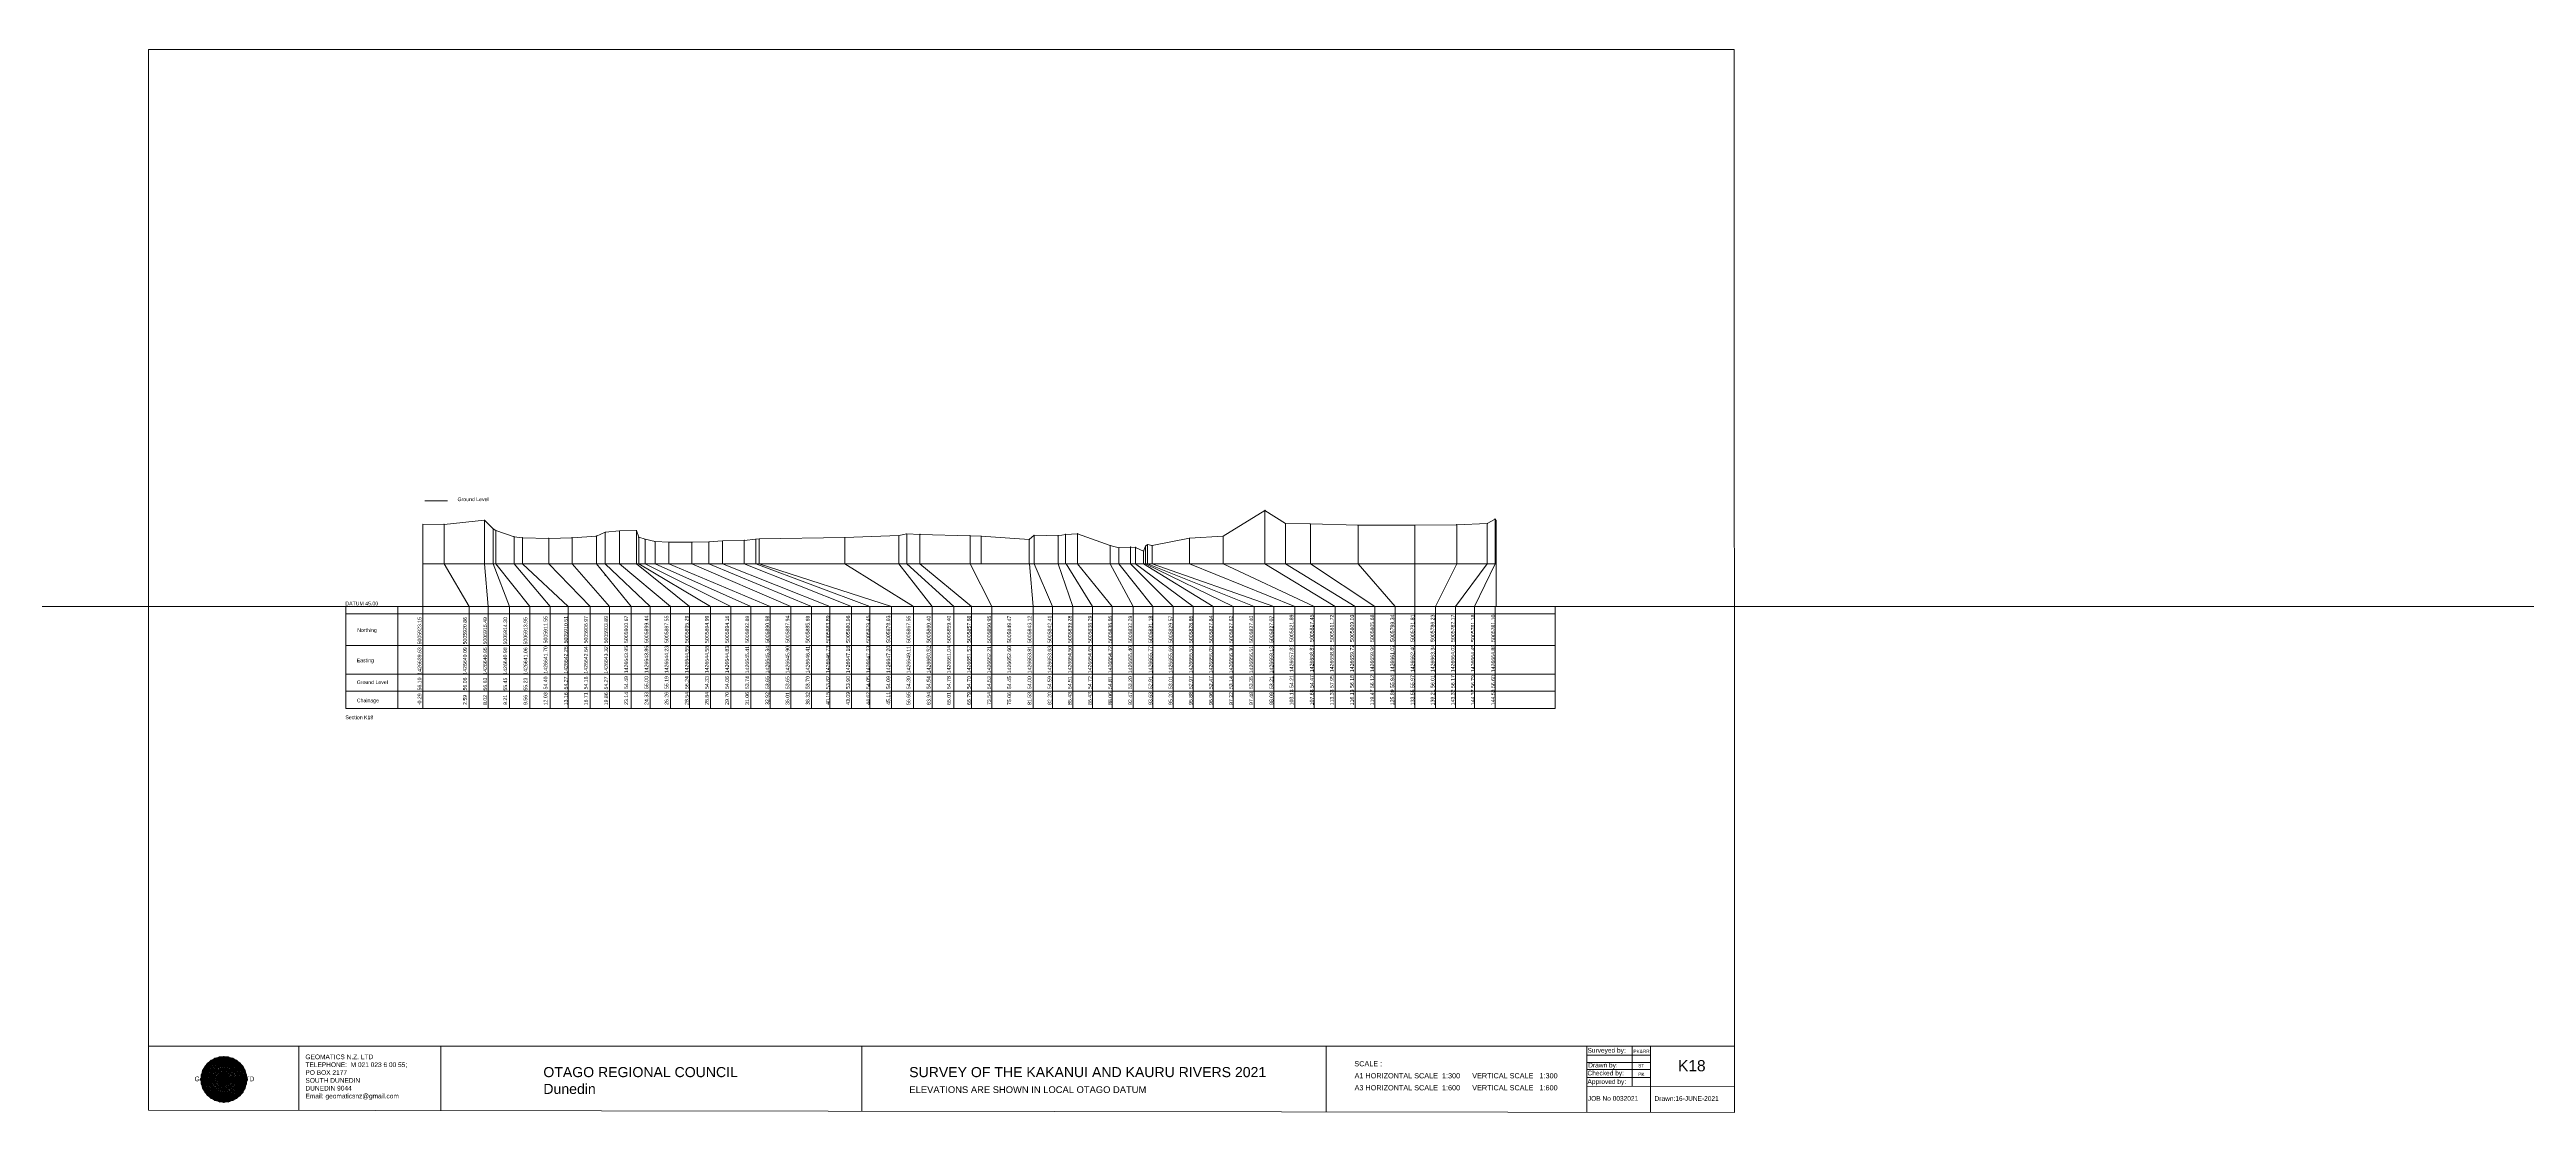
# Model space of a CAD drawing. Header units: millimetres. Extents: x -13804604 to 13046302109, y -19137686871 to 1424964600.
# Drawn here: x -1053982 to -719809, y 76790 to 220071 of the extents above; entities that cross this region are included whole.
import ezdxf

# ---------------------------------------------------------------- set-up
doc = ezdxf.new("R2010")
doc.units = ezdxf.units.MM
doc.header["$PDMODE"] = 35
doc.header["$PDSIZE"] = 20
doc.layers.get('0').update_dxf_attribs({"lineweight": 0})
doc.layers.add('Datum revision K8-21', color=7, linetype='Continuous', lineweight=0)
doc.layers.add('geo', color=7, linetype='Continuous', lineweight=0)
doc.styles.get("Standard").update_dxf_attribs({"font": 'arial.ttf'})

# ---------------------------------------------------------------- blocks, each defined once
blk = doc.blocks.new('Geomatics_Circle_SPT')
at = {"layer": 'geo', "color": 2, "linetype": 'Continuous', "lineweight": 0}
for p, q in [((0, 25.2), (-25.2, 0)), ((-24.7, 4.9), (-4.9, 24.7)), ((-24.7, -4.9), (4.9, 24.7)), ((4.9, -24.7), (-24.7, 4.9)), ((-24.7, 0), (0, -24.7)), ((-9.7, 23.3), (-23.3, 9.6)), ((9.7, 23.3), (-23.3, -9.7)), ((-23.3, 9.7), (9.7, -23.3)), ((-21, 14), (-14, 21)), ((-21, -14), (14, 21)), ((14, -21), (-21, 14)), ((0, 0), (-17.8, 17.8)), ((0, 0), (-17.8, -17.8)), ((-14, 21), (21, -14)), ((21, 14), (-14, -21)), ((23.3, -9.7), (-9.7, 23.3)), ((-9.7, -23.3), (23.3, 9.7)), ((-4.9, 24.7), (24.7, -4.9)), ((24.7, 4.9), (-4.9, -24.7)), ((25.2, 0), (0, 25.2)), ((0, 0), (17.8, 17.8)), ((0, 0), (17.8, -17.8)), ((0, -24.8), (25.2, 0)), ((4.9, 24.7), (24.7, 4.9)), ((23.3, 9.7), (9.7, 23.3)), ((14, 21), (21, 14)), ((17.8, 18.1), (17.8, 18.1)), ((-4.9, -24.7), (-24.7, -4.9)), ((-23.3, -9.7), (-9.7, -23.3)), ((-14, -21), (-21, -14)), ((-17.8, -17.8), (-17.8, -17.8)), ((24.7, -4.9), (4.9, -24.7)), ((4.9, -24.7), (4.9, -24.7)), ((9.7, -23.3), (23.3, -9.7)), ((21, -14), (14, -21)), ((18.1, -17.8), (18.1, -17.8))]:
    blk.add_line(p, q, dxfattribs=at)
at = {"layer": 'geo', "color": 1, "linetype": 'Continuous', "lineweight": 0}
for p, q in [((-25.2, 0), (9.7, 23.3)), ((-25.2, 0), (-9.6, 23.3)), ((-25.2, 0), (23.3, 9.7)), ((-25.2, 0), (-23.3, 9.7)), ((-23.3, -9.7), (-25.2, 0)), ((-9.6, -23.3), (-25.2, 0)), ((9.7, -23.3), (-25.2, 0)), ((-4.9, 24.8), (-24.7, -4.9)), ((4.9, 24.7), (-24.7, 4.9)), ((14, 21), (-24.7, -4.9)), ((-14, 21), (-24.7, 4.9)), ((21, 14), (-24.7, 4.9)), ((-21, 14), (-24.7, -4.9)), ((0, 0), (-24.7, 4.9)), ((-24.7, 4.9), (-21, -14)), ((-24.7, 4.9), (-4.9, -24.7)), ((-24.7, 4.9), (14, -21)), ((-24.7, 4.9), (-24.7, 4.9)), ((0, 0), (-24.7, -4.9)), ((-23.3, 9.7), (0, 25.2)), ((-23.3, -9.6), (0, 25.2)), ((-23.3, -9.6), (17.8, 17.8)), ((-23.3, 9.7), (-17.8, 17.9)), ((-23.3, -9.6), (-17.8, 17.9)), ((-23.3, 9.7), (17.8, 17.8)), ((-17.8, -17.8), (-23.3, 9.7)), ((0, -25.2), (-23.3, 9.7)), ((-23.3, 9.7), (17.8, -17.8)), ((-23.3, 9.7), (25.2, 0)), ((-23.3, 9.4), (-23.3, 9.4)), ((-23.3, -9.7), (25.2, 0)), ((4.9, 24.8), (-21, -14)), ((-4.9, 24.7), (-21, 14)), ((14, 21), (-21, 14)), ((-14, 21), (-21, -14)), ((0, 0), (-21, 14)), ((-21, 14), (-14, -21)), ((-21, 14), (4.9, -24.7)), ((-21, 14), (-21, 14)), ((24.7, 4.9), (-21, 14)), ((0, 0), (-21, -14)), ((-17.9, 17.6), (-17.9, 17.6)), ((-17.8, 17.8), (9.7, 23.3)), ((-17.8, 17.8), (-9.6, 23.3)), ((-17.8, -17.8), (9.7, 23.3)), ((-17.8, -17.8), (-9.7, 23.3)), ((-9.7, -23.3), (-17.8, 17.8)), ((-17.8, 17.8), (9.7, -23.3)), ((-17.8, 17.8), (23.3, -9.6)), ((-17.8, 17.8), (23.3, 9.7)), ((-17.8, -17.8), (23.3, 9.7)), ((4.9, 24.7), (-14, 21)), ((-4.9, 24.7), (-14, -20.9)), ((0, 0), (-14, 21)), ((-14, 21), (-4.9, -24.7)), ((-14, 21), (-14, 21)), ((24.7, -4.9), (-14, 21)), ((21, 14), (-14, 21)), ((-14, -21), (24.7, 4.9)), ((0, 0), (-14, -21)), ((-9.8, 23.1), (-9.8, 23.1)), ((-9.7, 23.3), (0, 25.2)), ((-9.7, 23.3), (0, -25.2)), ((-9.7, -23.3), (0, 25.2)), ((-9.6, 23.3), (17.8, -17.8)), ((-9.6, 23.3), (25.2, 0)), ((-9.6, 23.3), (17.8, 17.8)), ((-9.6, -23.3), (17.8, 17.9)), ((25.2, 0), (-9.6, -23.3)), ((0, 0), (-4.9, 24.7)), ((-4.9, 24.7), (-4.9, 24.7)), ((21, -14), (-4.9, 24.7)), ((24.8, 4.9), (-4.9, 24.7)), ((14, 21), (-4.9, 24.7)), ((-4.9, -24.7), (21, 14)), ((0, 0), (-4.9, -24.7)), ((-0.2, 25.1), (-0.2, 25.1)), ((0, 25.2), (9.7, -23.3)), ((0, 25.2), (23.3, -9.7)), ((0, 25.2), (23.3, 9.7)), ((0, 25.2), (9.7, 23.3)), ((0, 0), (4.9, 24.7)), ((0, -25.2), (9.7, 23.3)), ((0, 0), (14, 21)), ((0, 0), (21, 14)), ((23.3, 9.7), (0, -25.2)), ((0, 0), (24.8, 4.9)), ((0, 0), (4.9, -24.7)), ((0, 0), (14, -21)), ((0, 0), (21, -14)), ((0, 0), (24.8, -4.9)), ((21, 14), (4.9, 24.8)), ((14, -21), (4.9, 24.7)), ((24.7, -4.9), (4.9, 24.7)), ((4.9, 24.7), (4.9, 24.7)), ((4.9, -24.7), (14, 21)), ((4.9, -24.7), (24.7, 4.9)), ((9.4, 23.3), (9.4, 23.3)), ((9.7, 23.3), (17.8, -17.8)), ((9.7, 23.3), (25.2, 0)), ((9.7, 23.3), (17.8, 17.9)), ((17.8, 17.8), (9.7, -23.3)), ((25.2, 0), (9.7, -23.3)), ((21, -14), (14, 21)), ((24.7, 4.9), (14, 21)), ((14, 21), (14, 21)), ((14, -21), (21, 14)), ((17.6, 17.9), (17.6, 17.9)), ((17.8, 17.8), (23.3, -9.7)), ((17.8, 17.8), (23.3, 9.7)), ((23.3, 9.7), (17.8, -17.8)), ((24.7, -4.9), (21, 14)), ((21, 14), (21, 14)), ((21, -14), (24.7, 4.9)), ((23.1, 9.8), (23.1, 9.8)), ((23.3, 9.7), (25.2, 0)), ((25.2, 0), (23.3, -9.6)), ((24.7, 4.9), (24.7, 4.9)), ((25.1, 0.2), (25.1, 0.2)), ((-25.2, 0), (23.3, -9.7)), ((-25.1, -0.2), (-25.1, -0.2)), ((-24.7, -4.9), (-24.7, -4.9)), ((-24.7, -4.9), (-14, -21)), ((-24.7, -4.9), (4.9, -24.7)), ((-24.7, -4.9), (21, -14)), ((-17.8, -17.8), (-23.3, -9.7)), ((0, -25.2), (-23.3, -9.6)), ((17.8, -17.8), (-23.3, -9.6)), ((-23.1, -9.8), (-23.1, -9.8)), ((-21, -14), (24.7, -4.9)), ((-21, -14), (-21, -14)), ((-21, -14), (-4.9, -24.7)), ((-21, -14), (14, -21)), ((23.3, -9.7), (-17.8, -17.8)), ((-9.6, -23.3), (-17.8, -17.8)), ((9.7, -23.3), (-17.8, -17.8)), ((-17.6, -17.9), (-17.6, -17.9)), ((-14, -21), (21, -14)), ((-14, -21), (-14, -21)), ((-14, -21), (4.9, -24.7)), ((17.8, -17.8), (-9.7, -23.3)), ((0, -25.2), (-9.7, -23.3)), ((-9.4, -23.3), (-9.4, -23.3)), ((-4.9, -24.7), (24.7, -4.9)), ((-4.9, -24.7), (14, -21)), ((-4.9, -24.7), (-4.9, -24.7)), ((23.3, -9.6), (0, -25.2)), ((9.7, -23.3), (0, -25.2)), ((0.2, -25.1), (0.2, -25.1)), ((4.9, -24.7), (21, -14)), ((4.9, -24.7), (4.9, -24.7)), ((17.8, -17.8), (9.7, -23.3)), ((9.8, -23.1), (9.8, -23.1)), ((14, -21), (24.7, -4.9)), ((14, -21), (14, -21)), ((23.3, -9.6), (17.8, -17.8)), ((17.9, -17.6), (17.9, -17.6)), ((21, -14), (21, -14)), ((23.3, -9.4), (23.3, -9.4)), ((24.7, -4.9), (24.7, -4.9))]:
    blk.add_line(p, q, dxfattribs=at)
at = {"layer": 'geo', "color": 114, "linetype": 'Continuous', "lineweight": 0}
for p, q in [((17.9, 17.8), (-25.2, 0)), ((-24.7, 4.9), (14, 21)), ((-24.7, -4.9), (21, 14)), ((-14, -21), (-24.7, 4.9)), ((9.7, 23.3), (-23.3, 9.7)), ((0, 0), (-23.3, 9.7)), ((-23.3, 9.7), (-9.7, -23.3)), ((0, 0), (-23.3, -9.7)), ((-4.9, -24.7), (-21, 14)), ((-20.9, 14), (4.9, 24.7)), ((24.8, 4.9), (-20.9, -14)), ((0, 25.2), (-17.8, 17.8)), ((-17.8, 17.8), (0, -25.2)), ((-14, 21), (-4.9, 24.7)), ((4.9, -24.7), (-14, 21)), ((0, 0), (-9.7, 23.3)), ((0, 0), (-9.7, -23.3)), ((-4.9, 24.7), (14, -21)), ((17.8, -17.8), (0, 25.2)), ((0, 0), (9.7, 23.3)), ((0, 0), (23.3, 9.7)), ((0, 0), (9.7, -23.3)), ((0, 0), (23.3, -9.7)), ((4.9, 24.7), (21, -14)), ((23.3, -9.7), (9.7, 23.3)), ((14, 21), (24.7, -4.9)), ((25.2, 0), (17.8, 17.8)), ((21, 14), (24.7, 4.9)), ((-25.2, 0), (-17.8, -17.8)), ((-21, -14), (-24.7, -4.9)), ((-17.8, -17.8), (25.2, 0)), ((24.8, -4.9), (-14, -21)), ((-9.6, -23.3), (23.3, -9.7)), ((21, -14), (-4.9, -24.8)), ((0, -25.2), (17.9, -17.8)), ((14, -21), (4.9, -24.8))]:
    blk.add_line(p, q, dxfattribs=at)
at = {"layer": 'geo', "color": 250, "linetype": 'Continuous', "lineweight": 0}
for p, q in [((0, 0), (-25.2, 0)), ((24.7, 4.9), (-24.7, 4.9)), ((-24.7, 4.9), (-24.7, -4.9)), ((-23.3, 9.7), (23.3, 9.7)), ((-23.3, 9.7), (-23.3, 9.7)), ((-23.3, -9.7), (-23.3, 9.7)), ((21, 14), (-21, 14)), ((-21, 14), (-21, -14)), ((-17.8, 17.8), (17.8, 17.8)), ((-17.8, -17.8), (-17.8, 17.8)), ((-14, 21), (-14, 21)), ((14, 21), (-14, 21)), ((-14, 20.9), (-14, -21)), ((-9.7, 23.3), (9.7, 23.3)), ((-9.7, -23.3), (-9.7, 23.3)), ((-4.9, 24.7), (4.9, 24.7)), ((-4.9, 24.7), (-4.9, -24.7)), ((0, 0), (0, 25.2)), ((0, 0), (0, -25.2)), ((0, 0), (25.2, 0)), ((4.9, 24.7), (4.9, -24.7)), ((9.7, -23.3), (9.7, 23.3)), ((14, 21), (14, -21)), ((17.8, -17.8), (17.8, 17.8)), ((21, 14), (21, 14)), ((21, -14), (21, 14)), ((23.3, 9.7), (23.3, -9.7)), ((24.7, 4.9), (24.7, 4.9)), ((24.7, -4.9), (24.7, 4.9)), ((-24.7, -4.9), (24.7, -4.9)), ((23.3, -9.7), (-23.3, -9.7)), ((-21, -14), (21, -14)), ((17.8, -17.8), (-17.8, -17.8)), ((-14, -21), (14, -21)), ((9.7, -23.3), (-9.7, -23.3)), ((-4.9, -24.7), (4.9, -24.7))]:
    blk.add_line(p, q, dxfattribs=at)
blk = doc.blocks.new('GeomaticsNZ TITLE BLOCK')
at = {"color": 7, "linetype": 'Continuous', "lineweight": 0}
for p, q in [((0, 94.9), (0, 1579.2)), ((0, 1579.2), (2363.4, 1579.2)), ((2363.4, 1579.2), (2364, 94.9)), ((2364, 94.9), (0, 94.9)), ((0, 94.9), (0, 0)), ((15.9, 94.9), (2364, 94.9)), ((224.3, 95.2), (224.3, -0.3)), ((2364, 94.9), (382.6, 94.9)), ((435.8, 95.2), (435.8, -0.7)), ((1063.4, 94.9), (1063.4, -2.4)), ((1755.4, 94.9), (1755.4, -2.6)), ((2143.9, 94.9), (2143.7, -3)), ((2143.9, 81.9), (2238.6, 81.7)), ((2211.5, 94.9), (2211.5, 36.1)), ((2238.6, 94.8), (2238.6, -3.2)), ((2364, -3.5), (2364, 94.9)), ((2143.6, 60.4), (2238.6, 60.4)), ((2143.8, 48.6), (2238.6, 48.6)), ((2143.9, 71), (2238.6, 71)), ((0, 0), (2364, -3.5)), ((2143.8, 35.4), (2364, 35.3))]:
    blk.add_line(p, q, dxfattribs=at)
at = {"color": 7, "linetype": 'Continuous', "lineweight": 0, "xscale": 1.36, "yscale": 1.36, "zscale": 1.36}
blk.add_blockref('Geomatics_Circle_SPT', (112.4, 45.7), dxfattribs=at)
at = {"color": 7, "linetype": 'Continuous', "lineweight": 0}
for s, p in [('PK&RR', (2213.2, 84.8)), ('ST', (2220.3, 63.6)), ('PK', (2220.4, 50.6))]:
    blk.add_text(s, height=5, dxfattribs=at).set_placement(p)
at = {"color": 7, "linetype": 'Continuous', "lineweight": 0, "attachment_point": 1}
for s, width, heights, insert, char_height in [('{\\C256;GEOMATICS N.Z. LTD                   \\PTELEPHONE:  M 021 023 6 00 55;\\PPO BOX 2177\\PSOUTH DUNEDIN\\PDUNEDIN 9044\\PEmail: geomaticsnz@gmail.com}', 3535.727, [94.7], (234, 82.7), 7), ('{\\C256;Surveyed by:}', 3535.727, [0], (2144.7, 92.4), 7), ('{\\C256;Geomatics N.Z. LTD                   }', 125.079, [15.8], (68.8, 49.9), 7), ('{\\C256;OTAGO REGIONAL COUNCIL\\PDunedin}', 3535.727, [0], (588.6, 64), 15), ('{\\C256;SURVEY OF THE KAKANUI AND KAURU RIVERS 2021}', 3535.727, [0], (1133.8, 64), 15), ('{\\C256;Approved by:}', 3535.727, [0], (2144.7, 45.9), 7), ('{\\C256;Checked by:}', 3535.727, [0], (2144.7, 58.6), 7), ('{\\C256;Drawn by:}', 3535.727, [0], (2145.8, 70.4), 7), ('{\\C256;ELEVATIONS ARE SHOWN IN LOCAL OTAGO DATUM}', 3535.727, [0], (1134.1, 35.4), 10), ('{\\C256;JOB No 0032021}', 3535.727, [0], (2145.3, 20.8), 7), ('{\\C256;Drawn:16-JUNE-2021}', 3535.727, [0], (2244.7, 20.7), 7)]:
    blk.add_mtext_dynamic_manual_height_columns(s, width=width, gutter_width=159, heights=heights, dxfattribs=dict(at, insert=insert, char_height=char_height))

msp = doc.modelspace()

# ---------------------------------------------------------------- linework, layer by layer
at = {"color": 1, "linetype": 'Continuous', "lineweight": 0}
msp.add_line((-1003366.695, 159216.721), (-1000294.523, 159216.721), dxfattribs=at)
at = {"lineweight": 0}
for p, q in [((-890009.952, 157945), (-890009.952, 152591.629)), ((-921140.694, 154594), (-921140.694, 150743.884)), ((-917908.027, 154594), (-917908.027, 150743.884)), ((-916906.998, 154715), (-916906.998, 150743.884)), ((-915279.27, 154805), (-915279.27, 150743.884)), ((-900206.139, 154205), (-900206.139, 150743.884)), ((-895653.6, 154465), (-895653.6, 150743.884)), ((-887211.037, 156176), (-887211.037, 150743.884)), ((-883869.241, 156116), (-883869.241, 150743.884)), ((-877441.3, 155936), (-877441.3, 150743.884)), ((-869786.355, 155966), (-869786.355, 150743.884)), ((-864127.77, 156006), (-864127.77, 150743.884)), ((-860011.258, 156166), (-860011.258, 150743.884)), ((-995311.214, 150743.884), (-994820.567, 145000)), ((-994129.209, 150743.884), (-991931.601, 145000)), ((-993771.542, 150743.884), (-989189.531, 145000)), ((-991302.173, 150743.884), (-986447.461, 145000)), ((-990180.954, 150743.884), (-983999.181, 145000)), ((-986629.156, 150743.884), (-981061.248, 145000)), ((-983477.363, 150743.884), (-978417.112, 145000)), ((-979001.503, 150743.884), (-972932.972, 145000)), ((-977076.093, 150743.884), (-970190.901, 145000)), ((-974794.591, 150743.884), (-967646.115, 145000)), ((-974493.824, 150743.884), (-964810.504, 145000)), ((-973633.419, 150743.884), (-962048.457, 145000)), ((-972280.706, 150743.884), (-959354.259, 145000)), ((-970413.046, 150743.884), (-956777.42, 145000)), ((-967322.068, 150743.884), (-953959.224, 145000)), ((-965017.787, 150743.884), (-951182.313, 145000)), ((-960245.627, 150743.884), (-945805.738, 145000)), ((-958712.576, 150743.884), (-943294.698, 145000)), ((-958221.784, 150743.884), (-940401.006, 145000)), ((-946682.611, 150743.884), (-937436.134, 145000)), ((-939397.515, 150743.884), (-934894.813, 145000)), ((-938323.206, 150743.884), (-931968.45, 145000)), ((-936545.709, 150743.884), (-929581.154, 145000)), ((-929797.818, 150743.884), (-926847.312, 145000)), ((-921140.694, 150743.884), (-918664.711, 145000)), ((-917908.027, 150743.884), (-915946.994, 145000)), ((-916846.052, 150743.884), (-913291.995, 145000)), ((-915279.27, 150743.884), (-910602.531, 145000)), ((-910867.121, 153195), (-910867.121, 150743.884)), ((-910867.121, 150743.884), (-907799.34, 145000)), ((-909710.311, 152905), (-909710.311, 150743.884)), ((-909710.311, 150743.884), (-905120.34, 145000)), ((-908137.152, 153005), (-908137.152, 150743.884)), ((-908137.152, 150743.884), (-902370.38, 145000)), ((-907453.756, 152965), (-907453.756, 150743.884)), ((-907453.756, 150743.884), (-899673.638, 145000)), ((-906371.263, 152465), (-906371.263, 150743.884)), ((-906371.263, 150743.884), (-896976.902, 145000)), ((-906112.103, 153135), (-906112.103, 150743.884)), ((-906112.103, 150743.884), (-894275.291, 145000)), ((-905859.388, 153345), (-905859.388, 150743.884)), ((-905859.388, 150743.884), (-891465.406, 145000)), ((-905243.025, 153206), (-905243.025, 150743.884)), ((-905243.025, 150743.884), (-888798.071, 145000)), ((-900206.139, 150743.884), (-885993.24, 145000)), ((-895653.6, 150743.884), (-883385.163, 145000)), ((-887211.037, 150743.884), (-877842.59, 145000)), ((-883869.241, 150743.884), (-875187.895, 145000)), ((-877441.3, 150743.884), (-872437.293, 145000)), ((-869786.355, 150743.884), (-869786.355, 145000)), ((-864127.77, 150743.884), (-867011.888, 145000)), ((-860011.258, 150743.884), (-864304.069, 145000))]:
    msp.add_line(p, q, dxfattribs=at)
at = {"color": 7, "linetype": 'Continuous', "lineweight": 0}
for p, q in [((-1003626.68, 156102), (-1003626.68, 131248.305)), ((-1000749.292, 156062), (-1000749.292, 150743.884)), ((-995311.214, 156632), (-995311.214, 150743.884)), ((-994129.209, 155452), (-994129.209, 150743.884)), ((-993771.542, 155232), (-993771.542, 150743.884)), ((-991302.173, 154402), (-991302.173, 150743.884)), ((-990180.954, 154272), (-990180.954, 150743.884)), ((-986629.156, 154182), (-986629.156, 150743.884)), ((-983477.363, 154272), (-983477.363, 150743.884)), ((-979001.503, 155002), (-979001.503, 150743.884)), ((-977076.093, 155193), (-977076.093, 150743.884)), ((-974794.591, 155243), (-974794.591, 150743.884)), ((-974493.824, 154333), (-974493.824, 150743.884)), ((-973633.419, 154063), (-973633.419, 150743.884)), ((-972280.706, 153743), (-972280.706, 150743.884)), ((-960245.627, 153903), (-960245.627, 150743.884)), ((-958712.576, 154053), (-958712.576, 150743.884)), ((-958221.784, 154093), (-958221.784, 150743.884)), ((-946682.611, 154304), (-946682.611, 150743.884)), ((-939397.515, 154544), (-939397.515, 150743.884)), ((-938323.206, 154784), (-938323.206, 150743.884)), ((-936545.709, 154704), (-936545.709, 150743.884)), ((-929797.818, 154534), (-929797.818, 150743.884)), ((-1003626.68, 150743.884), (-858809.461, 150743.884)), ((-970413.046, 153653), (-970413.046, 150743.884)), ((-967322.068, 153653), (-967322.068, 150743.884)), ((-965017.787, 153703), (-965017.787, 150743.884)), ((-979001.503, 149285.043), (-979001.503, 149113.884)), ((-1013999.52, 145000), (-850836.072, 145000)), ((-1013999.52, 145000), (-1013999.52, 131248.305)), ((-1013999.52, 143982.376), (-850836.072, 143982.376)), ((-1006986.37, 145000), (-1006986.37, 131248.305)), ((-850836.072, 145000), (-850836.072, 131248.305)), ((-1013999.52, 139745.785), (-850836.072, 139745.785)), ((-1013999.52, 135892.425), (-850836.072, 135892.425)), ((-1013999.52, 133595.271), (-850836.072, 133595.271)), ((-1013999.52, 131248.305), (-850836.072, 131248.305)), ((-1010818.356, 129878.784), (-1010818.356, 129878.784))]:
    msp.add_line(p, q, dxfattribs=at)
at = {"linetype": 'Continuous', "lineweight": 0}
for p, q in [((-858809.461, 156596), (-858809.461, 145000)), ((-1000749.292, 150743.884), (-997374.165, 145000)), ((-997374.165, 145000), (-997374.165, 131248.305)), ((-994820.567, 131248.305), (-994820.567, 145000)), ((-991931.601, 131248.305), (-991931.601, 145000)), ((-989189.531, 131248.305), (-989189.531, 145000)), ((-986447.461, 131248.305), (-986447.461, 145000)), ((-983999.181, 131248.305), (-983999.181, 145000)), ((-981061.248, 131248.305), (-981061.248, 145000)), ((-978417.112, 131248.305), (-978417.112, 145000)), ((-972932.972, 131248.305), (-972932.972, 145000)), ((-970190.901, 131248.305), (-970190.901, 145000)), ((-967646.115, 131248.305), (-967646.115, 145000)), ((-964810.504, 131248.305), (-964810.504, 145000)), ((-962048.457, 131248.305), (-962048.457, 145000)), ((-959354.259, 131248.305), (-959354.259, 145000)), ((-956777.42, 131248.305), (-956777.42, 145000)), ((-953959.224, 131248.305), (-953959.224, 145000)), ((-951182.313, 131248.305), (-951182.313, 145000)), ((-945805.738, 131248.305), (-945805.738, 145000)), ((-943294.698, 131248.305), (-943294.698, 145000)), ((-940401.006, 131248.305), (-940401.006, 145000)), ((-937436.134, 131248.305), (-937436.134, 145000)), ((-934894.813, 131248.305), (-934894.813, 145000)), ((-931968.45, 131248.305), (-931968.45, 145000)), ((-929581.154, 131248.305), (-929581.154, 145000)), ((-926847.312, 131248.305), (-926847.312, 145000)), ((-918664.711, 131248.305), (-918664.711, 145000)), ((-915946.994, 131248.305), (-915946.994, 145000)), ((-913291.995, 131248.305), (-913291.995, 145000)), ((-910602.531, 131248.305), (-910602.531, 145000)), ((-907799.34, 131248.305), (-907799.34, 145000)), ((-905120.34, 131248.305), (-905120.34, 145000)), ((-902370.38, 131248.305), (-902370.38, 145000)), ((-899673.638, 131248.305), (-899673.638, 145000)), ((-896976.902, 131248.305), (-896976.902, 145000)), ((-894275.291, 131248.305), (-894275.291, 145000)), ((-891465.406, 131248.305), (-891465.406, 145000)), ((-888798.071, 131248.305), (-888798.071, 145000)), ((-885993.24, 131248.305), (-885993.24, 145000)), ((-883385.163, 131248.305), (-883385.163, 145000)), ((-877842.59, 131248.305), (-877842.59, 145000)), ((-875187.895, 131248.305), (-875187.895, 145000)), ((-872437.293, 131248.305), (-872437.293, 145000)), ((-869764.25, 131248.305), (-869764.25, 145000)), ((-867011.888, 131248.305), (-867011.888, 145000)), ((-864304.069, 131248.305), (-864304.069, 145000)), ((-861740.667, 131248.305), (-861740.667, 145000)), ((-858959.701, 131248.305), (-858959.701, 145000))]:
    msp.add_line(p, q, dxfattribs=at)
at = {"color": 1, "linetype": 'Continuous', "lineweight": 0}
msp.add_lwpolyline([(-858809.461, 156596), (-858962.481, 156786), (-860011.258, 156166), (-864127.77, 156006), (-869786.355, 155966), (-877441.3, 155936), (-883869.241, 156116), (-887211.037, 156176), (-890009.952, 157945), (-895653.6, 154465), (-900206.139, 154205), (-905243.025, 153206), (-905859.388, 153345), (-906112.103, 153135), (-906371.263, 152465), (-907453.756, 152965), (-908137.152, 153005), (-909710.311, 152905), (-910867.121, 153195), (-915279.27, 154805), (-916906.998, 154715), (-917908.027, 154505), (-921140.694, 154594), (-921809.493, 154004), (-928272.986, 154454), (-929797.818, 154534), (-936545.709, 154704), (-938323.206, 154784), (-939397.515, 154544), (-946682.611, 154304), (-958221.784, 154093), (-958712.576, 154053), (-960245.627, 153903), (-963189.565, 153823), (-965017.787, 153703), (-967322.068, 153653), (-970413.046, 153653), (-972280.706, 153743), (-973633.419, 154063), (-974493.824, 154333), (-974794.591, 155243), (-977076.093, 155193), (-979001.503, 155002), (-980196.499, 154492), (-983477.363, 154272), (-986629.156, 154182), (-990180.954, 154272), (-991302.173, 154402), (-993771.542, 155232), (-994129.209, 155452), (-995311.214, 156632), (-1000749.292, 156062), (-1003626.68, 156102)], dxfattribs=at)
at = {"color": 7, "linetype": 'Continuous', "lineweight": 0}
for points in [[(-890009.952, 157945), (-890009.952, 150743.884), (-880552.822, 145000), (-880552.822, 131248.305)], [(-980196.915, 154491.972), (-980192.052, 150743.884), (-975504.51, 145000), (-975504.51, 131248.305)], [(-963189.565, 153823), (-963189.565, 150743.884), (-948717.866, 145000), (-948717.866, 131248.305)], [(-921809.493, 154004), (-921809.493, 150743.884)], [(-921766.988, 150743.884), (-921259.637, 145000), (-921259.637, 131248.305)]]:
    msp.add_lwpolyline(points, dxfattribs=at)
at = {"lineweight": 0}
msp.add_lwpolyline([(-928272.986, 154454), (-928272.986, 150743.884)], dxfattribs=at)
at = {"linetype": 'Continuous', "lineweight": 0}
msp.add_lwpolyline([(-858962.481, 156786), (-858962.481, 150743.884), (-861740.667, 145000)], dxfattribs=at)
at = {"lineweight": 0}
for p in [(-890009.952, 157945), (-1003626.68, 155913.648), (-1000749.292, 156062), (-995311.214, 156632), (-994129.209, 155452), (-993771.542, 155232), (-991302.173, 154402), (-990180.954, 154272), (-986629.156, 154182), (-983477.363, 154272), (-980196.499, 154492), (-979001.503, 155002), (-977076.093, 155193), (-974794.591, 155243), (-974493.824, 154333), (-973633.419, 154063), (-972280.706, 153743), (-965017.787, 153703), (-963189.565, 153823), (-960245.627, 153903), (-958712.576, 154053), (-958221.784, 154093), (-946682.611, 154304), (-939397.515, 154544), (-938323.206, 154784), (-936545.709, 154704), (-929797.818, 154534), (-928272.986, 154454), (-921809.493, 154004), (-921140.694, 154594), (-917908.027, 154505), (-916906.998, 154715), (-915279.27, 154805), (-900206.139, 154205), (-895653.6, 154465), (-887211.037, 156176), (-883869.241, 156116), (-877441.3, 155936), (-869786.355, 155966), (-864127.77, 156006), (-860011.258, 156166), (-858962.481, 156786), (-858809.461, 156596), (-970413.046, 153653), (-967322.068, 153653), (-910867.121, 153195), (-909710.311, 152905), (-908137.152, 153005), (-907453.756, 152965), (-906371.263, 152465), (-906112.103, 153135), (-905859.388, 153345), (-905243.025, 153206)]:
    msp.add_point(p, dxfattribs=at)
at = {"linetype": 'Continuous', "lineweight": 0}
msp.add_point((-1013999.52, 145000), dxfattribs=at)
at = {"layer": 'Datum revision K8-21', "color": 32, "true_color": 0xcd6928}
msp.add_line((1032674.235, 145000), (-4747632.073, 145000), dxfattribs=at)

# ---------------------------------------------------------------- block references
at = {"color": 7, "linetype": 'Continuous', "lineweight": 0, "xscale": 90.52460151977424, "yscale": 90.52460151977424, "zscale": 90.52460151977424}
msp.add_blockref('GeomaticsNZ TITLE BLOCK', (-1040640.124, 77111.142), dxfattribs=at)

# ---------------------------------------------------------------- texts
at = {"color": 7, "linetype": 'Continuous', "lineweight": 0}
for s, height, p in [('Ground Level', 500, (-998935.75, 159194.517)), ('DATUM 45.00', 500, (-1014070.266, 145146.766)), ('Northing', 500, (-1012473.261, 141560.657)), ('Easting', 500, (-1012546.065, 137481.59)), ('Ground Level', 500, (-1012527.989, 134533.521)), ('Chainage', 500, (-1012525.601, 132077.102)), ('Section K18', 500, (-1014070.278, 129797.682)), ('SCALE :  ', 700, (-877940.722, 83002.938)), ('K18', 1500, (-834281.798, 82342.561)), ('A1 HORIZONTAL SCALE  1:300      VERTICAL SCALE   1:300 ', 700, (-877908.321, 81385.259)), ('A3 HORIZONTAL SCALE  1:600      VERTICAL SCALE   1:600', 700, (-877908.321, 79767.58))]:
    msp.add_text(s, height=height, dxfattribs=at).set_placement(p)
for s, p in [('23.14  54.49  1426643.95  5005900.67', (-975926.121, 131725.943)), ('24.33  55.00  1426643.86  5005899.44', (-973206.167, 131725.943)), ('26.26  55.19  1426644.23  5005897.55', (-970486.213, 131725.943)), ('28.54  55.24  1426644.55  5005895.29', (-967766.26, 131725.943)), ('28.84  54.33  1426644.58  5005894.99', (-965046.647, 131725.943)), ('29.70  54.06  1426644.83  5005894.16', (-962326.694, 131725.943)), ('31.06  53.74  1426645.41  5005892.89', (-959606.74, 131717.076)), ('32.92  53.65  1426645.34  5005890.98', (-956886.786, 131717.076)), ('36.01  53.65  1426645.90  5005887.94', (-954166.833, 131717.076)), ('38.32  53.70  1426646.41  5005885.69', (-951446.879, 131717.076)), ('40.15  53.82  1426646.73  5005883.89', (-948726.926, 131737.54)), ('43.09  53.90  1426647.18  5005880.98', (-946006.972, 131737.54)), ('44.62  54.05  1426647.33  5005879.45', (-943287.018, 131737.54)), ('45.11  54.09  1426647.20  5005878.93', (-940567.065, 131737.54)), ('56.65  54.30  1426649.11  5005867.55', (-937847.111, 131717.417)), ('63.94  54.54  1426650.52  5005860.40', (-935127.157, 131720.145)), ('65.01  54.78  1426651.04  5005859.40', (-932407.204, 131720.145)), ('66.79  54.70  1426651.52  5005857.68', (-929687.591, 131720.145)), ('73.54  54.53  1426652.21  5005850.95', (-926967.979, 131713.324)), ('75.06  54.45  1426652.60  5005849.47', (-924248.025, 131713.324)), ('81.53  54.00  1426653.81  5005843.12', (-921528.413, 131718.099)), ('82.20  54.59  1426653.63  5005842.41', (-918808.459, 131718.099)), ('85.43  54.51  1426654.50  5005839.28', (-916088.505, 131718.099)), ('86.43  54.72  1426654.65  5005838.29', (-913368.552, 131718.099)), ('88.06  54.81  1426654.72  5005836.65', (-910648.598, 131718.099)), ('92.47  53.20  1426655.40  5005832.29', (-907928.645, 131717.417)), ('93.63  52.91  1426655.77  5005831.18', (-905208.691, 131717.417)), ('95.20  53.01  1426655.69  5005829.57', (-902488.737, 131717.417)), ('95.88  52.97  1426655.53  5005828.85', (-899768.784, 131717.417)), ('96.96  52.47  1426656.05  5005827.84', (-897048.83, 131717.417)), ('97.22  53.14  1426656.30  5005827.62', (-894329.217, 131717.417)), ('97.48  53.35  1426656.51  5005827.40', (-891609.264, 131717.417)), ('98.09  53.21  1426658.13  5005827.07', (-888889.31, 131717.417)), ('103.13 54.21  1426657.83  5005821.89', (-886169.357, 131670.35)), ('107.68 54.47  1426658.87  5005817.45', (-883449.403, 131670.35)), ('113.33 57.95  1426658.85  5005811.72', (-880729.79, 131670.35)), ('116.13 56.18  1426659.72  5005809.03', (-878009.837, 131670.35)), ('119.47 56.12  1426659.96  5005805.68', (-875289.883, 131670.35)), ('125.89 55.94  1426661.02  5005799.34', (-872570.271, 131670.35)), ('133.55 55.97  1426662.40  5005791.81', (-869850.317, 131670.35)), ('139.21 56.01  1426663.34  5005786.23', (-867130.363, 131670.35)), ('143.32 56.17  1426664.02  5005782.17', (-864410.41, 131670.35)), ('144.37 56.79  1426664.45  5005781.18', (-861690.456, 131670.35)), ('144.53 56.60  1426664.88  5005781.10', (-858970.503, 131670.35)), ('-0.29  56.10  1426639.63  5005923.15', (-1003820.051, 131691.989)), ('2.59   56.06  1426640.09  5005920.86', (-997685.067, 131725.943)), ('8.02   56.63  1426640.95  5005915.49', (-994965.455, 131718.099)), ('9.21   55.45  1426640.98  5005914.30', (-992245.501, 131717.417)), ('9.56   55.23  1426641.06  5005913.95', (-989525.548, 131717.417)), ('12.03  54.40  1426641.70  5005911.55', (-986805.594, 131670.35)), ('13.16  54.27  1426642.25  5005910.51', (-984085.64, 131670.35)), ('16.71  54.18  1426642.64  5005906.97', (-981365.687, 131670.35)), ('19.86  54.27  1426643.32  5005903.89', (-978646.074, 131670.35))]:
    msp.add_text(s, height=500, rotation=90, dxfattribs=at).set_placement(p)

doc.saveas('drawing.dxf')
